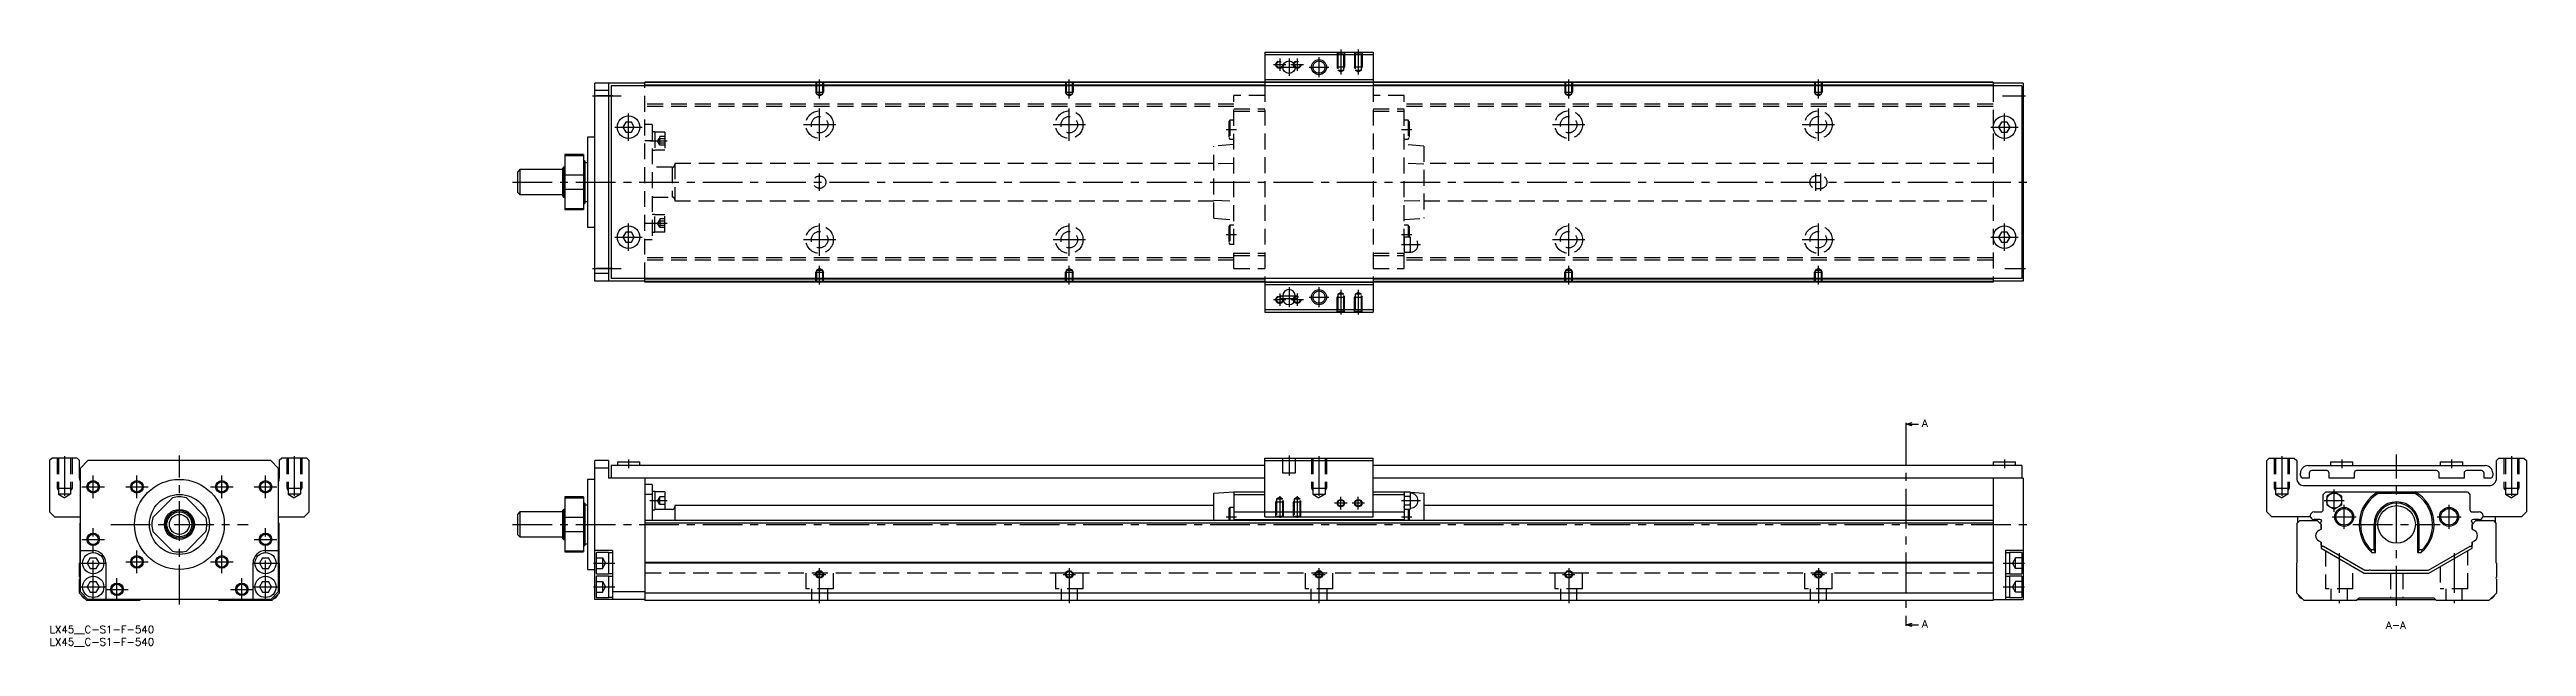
# Model space of a CAD drawing. Extents: x 0 to 992, y -8 to 230.
import ezdxf

# ---------------------------------------------------------------- set-up
doc = ezdxf.new("R2010")
doc.units = 0
doc.header["$LTSCALE"] = 0.5
doc.linetypes.add('CENTER', pattern=[50.8, 31.75, -6.35, 6.35, -6.35])
doc.linetypes.add('DASHED', pattern=[19.05, 12.7, -6.35])
for name, color, linetype in [('MSM_CENTER', 1, 'CENTER'), ('MSM_CONTINUOUS', 7, 'CONTINUOUS'), ('MSM_DASHED', 4, 'DASHED'), ('MSM_NARROW', 5, 'CONTINUOUS'), ('MSM_PART_NUMBER', 7, 'CONTINUOUS')]:
    doc.layers.add(name, color=color, linetype=linetype)
doc.styles.get("Standard").update_dxf_attribs({"font": 'txt.shx', "height": 3, "bigfont": 'bigfont.shx'})

# ---------------------------------------------------------------- blocks, each defined once
blk = doc.blocks.new('*U3')
at = {"layer": 'MSM_PART_NUMBER'}
blk.add_text('LX45__C-S1-F-540', height=3, dxfattribs=at).set_placement((0, -3))
blk = doc.blocks.new('*U4')
at = {"layer": 'MSM_PART_NUMBER'}
blk.add_text('LX45__C-S1-F-540', height=3, dxfattribs=at).set_placement((0, -8))

msp = doc.modelspace()

# ---------------------------------------------------------------- linework, layer by layer
at = {"layer": 'MSM_CENTER'}
for p, q in [((517.15, 230.38), (517.15, 220.47)), ((524.15, 230.38), (524.15, 220.47)), ((308.4, 210.87), (308.4, 218.38)), ((408.4, 210.87), (408.4, 218.38)), ((490.15, 224.38), (495.15, 224.38)), ((492.65, 226.88), (492.65, 221.88)), ((492.9, 223.38), (499.9, 223.38)), ((496.4, 226.88), (496.4, 219.88)), ((497.15, 224.38), (502.15, 224.38)), ((499.65, 226.88), (499.65, 221.88)), ((504.4, 223.38), (512.4, 223.38)), ((508.4, 227.38), (508.4, 219.38)), ((608.4, 210.87), (608.4, 218.38)), ((708.4, 210.87), (708.4, 218.38)), ((217.4, 211.88), (228.9, 211.88)), ((782.07, 211.88), (791.4, 211.88)), ((226.4, 199.38), (237.4, 199.38)), ((231.9, 193.88), (231.9, 204.88)), ((301.9, 200.38), (314.9, 200.38)), ((308.4, 193.88), (308.4, 206.88)), ((401.9, 200.38), (414.9, 200.38)), ((408.4, 193.88), (408.4, 206.88)), ((601.9, 200.38), (614.9, 200.38)), ((608.4, 193.88), (608.4, 206.88)), ((701.9, 200.38), (714.9, 200.38)), ((708.4, 193.88), (708.4, 206.88)), ((777.4, 199.38), (788.4, 199.38)), ((782.9, 193.88), (782.9, 204.88)), ((240.4, 193.83), (247.4, 193.83)), ((471.25, 198.38), (475.35, 198.38)), ((541.45, 198.38), (545.55, 198.38)), ((308.4, 173.88), (308.4, 180.88)), ((707.4, 173.88), (707.4, 180.88)), ((709.4, 173.88), (709.4, 180.88)), ((185.4, 177.38), (792.4, 177.38)), ((231.9, 149.88), (231.9, 160.88)), ((240.4, 160.92), (247.4, 160.92)), ((308.4, 147.88), (308.4, 160.88)), ((408.4, 147.88), (408.4, 160.88)), ((608.4, 147.88), (608.4, 160.88)), ((708.4, 147.88), (708.4, 160.88)), ((782.9, 149.88), (782.9, 160.88)), ((226.4, 155.38), (237.4, 155.38)), ((301.9, 154.38), (314.9, 154.38)), ((401.9, 154.38), (414.9, 154.38)), ((471.25, 156.38), (475.35, 156.38)), ((541.45, 156.38), (545.55, 156.38)), ((541.45, 152.38), (549.05, 152.38)), ((601.9, 154.38), (614.9, 154.38)), ((701.9, 154.38), (714.9, 154.38)), ((777.4, 155.38), (788.4, 155.38)), ((217.4, 142.88), (228.9, 142.88)), ((308.4, 136.38), (308.4, 143.89)), ((408.4, 136.38), (408.4, 143.89)), ((608.4, 136.38), (608.4, 143.89)), ((708.4, 136.38), (708.4, 143.89)), ((783.07, 142.88), (791.4, 142.88)), ((490.15, 130.38), (495.15, 130.38)), ((492.65, 132.88), (492.65, 127.88)), ((492.9, 131.88), (499.9, 131.88)), ((492.9, 130.88), (499.9, 130.88)), ((496.4, 135.38), (496.4, 127.38)), ((497.15, 130.38), (502.15, 130.38)), ((499.65, 132.88), (499.65, 127.88)), ((504.4, 131.38), (512.4, 131.38)), ((508.4, 135.38), (508.4, 127.38)), ((517.15, 134.29), (517.15, 124.38)), ((524.15, 134.29), (524.15, 124.38)), ((743.44, 80.12), (743.44, 0.88)), ((6, 67.76), (6, 50.18)), ((17.5, 51), (17.5, 60)), ((35, 51), (35, 60)), ((52, 8.5), (52, 68)), ((69, 51), (69, 60)), ((86.5, 51), (86.5, 60)), ((98, 67.76), (98, 50.18)), ((231.9, 66.5), (231.9, 63)), ((496.4, 68), (496.4, 60)), ((508.4, 67.76), (508.4, 50.18)), ((782.9, 66.5), (782.9, 63)), ((893.97, 67.76), (893.97, 50.18)), ((917.97, 66.5), (917.97, 63)), ((939.97, 8), (939.97, 68.5)), ((961.97, 66.5), (961.97, 63)), ((985.97, 67.76), (985.97, 50.18)), ((13, 55.5), (22, 55.5)), ((30.5, 55.5), (39.5, 55.5)), ((64.5, 55.5), (73.5, 55.5)), ((82, 55.5), (91, 55.5)), ((240.4, 50), (247.4, 50)), ((492.65, 51.81), (492.65, 43.1)), ((499.65, 51.81), (499.65, 43.1)), ((517.15, 46.5), (517.15, 51.5)), ((524.15, 46.5), (524.15, 51.5)), ((541.45, 50), (549.05, 50)), ((910.97, 50), (918.97, 50)), ((914.97, 45.54), (914.97, 54.46)), ((24.5, 40.5), (79.5, 40.5)), ((185.4, 40.5), (792.4, 40.5)), ((471.25, 43.5), (475.35, 43.5)), ((519.65, 49), (514.65, 49)), ((526.65, 49), (521.65, 49)), ((541.45, 43.5), (545.55, 43.5)), ((914.17, 43.5), (923.77, 43.5)), ((918.97, 38.7), (918.97, 48.3)), ((922.47, 40.5), (957.47, 40.5)), ((956.17, 43.5), (965.77, 43.5)), ((960.97, 38.7), (960.97, 48.3)), ((13, 34.5), (22, 34.5)), ((17.5, 10.25), (17.5, 39)), ((35, 21), (35, 30)), ((69, 21), (69, 30)), ((82, 34.5), (91, 34.5)), ((86.5, 10.25), (86.5, 39)), ((12.25, 25), (22.75, 25)), ((30.5, 25.5), (39.5, 25.5)), ((64.5, 25.5), (73.5, 25.5)), ((81.25, 25), (91.75, 25)), ((217.9, 25), (226.4, 25)), ((305.9, 20.5), (310.9, 20.5)), ((308.4, 9), (308.4, 23)), ((405.9, 20.5), (410.9, 20.5)), ((408.4, 23), (408.4, 9)), ((505.9, 20.5), (510.9, 20.5)), ((508.4, 23), (508.4, 9)), ((605.9, 20.5), (610.9, 20.5)), ((608.4, 23), (608.4, 9)), ((705.9, 20.5), (710.9, 20.5)), ((708.4, 23), (708.4, 9)), ((782.4, 25), (790.9, 25)), ((916.97, 28.97), (916.97, 9)), ((962.97, 28.97), (962.97, 9)), ((12.25, 15.5), (22.75, 15.5)), ((22.5, 14.5), (31.5, 14.5)), ((27, 10), (27, 19)), ((72.5, 14.5), (81.5, 14.5)), ((77, 10), (77, 19)), ((81.25, 15.5), (91.75, 15.5)), ((217.9, 15.5), (226.4, 15.5)), ((782.4, 15.5), (790.9, 15.5))]:
    msp.add_line(p, q, dxfattribs=at)
at = {"layer": 'MSM_CONTINUOUS'}
for p, q in [((486.65, 229.38), (486.65, 215.88)), ((486.65, 229.38), (530.15, 229.38)), ((486.65, 228.38), (530.15, 228.38)), ((530.15, 229.38), (530.15, 215.88)), ((486.65, 218.38), (530.15, 218.38)), ((238.4, 216.98), (218.4, 216.98)), ((218.4, 137.78), (218.4, 216.98)), ((223.9, 213.98), (218.4, 213.98)), ((223.9, 216.98), (223.9, 137.78)), ((789.9, 215.88), (224.9, 215.88)), ((224.9, 215.88), (224.9, 138.88)), ((778.4, 217.38), (238.4, 217.38)), ((238.4, 215.88), (238.4, 217.38)), ((486.65, 217.18), (238.4, 217.18)), ((486.65, 216.18), (238.4, 216.18)), ((486.65, 217.38), (530.15, 217.38)), ((778.4, 217.18), (530.15, 217.18)), ((778.4, 216.18), (530.15, 216.18)), ((778.4, 217.38), (778.4, 215.88)), ((790.4, 216.98), (778.4, 216.98)), ((789.9, 215.88), (789.9, 138.88)), ((790.4, 216.98), (790.4, 137.78)), ((230.74, 201.38), (229.59, 199.38)), ((229.59, 199.38), (230.74, 197.38)), ((233.05, 201.38), (230.74, 201.38)), ((234.2, 199.38), (233.05, 201.38)), ((233.05, 197.38), (234.2, 199.38)), ((781.74, 201.38), (780.59, 199.38)), ((780.59, 199.38), (781.74, 197.38)), ((784.05, 201.38), (781.74, 201.38)), ((785.2, 199.38), (784.05, 201.38)), ((784.05, 197.38), (785.2, 199.38)), ((215.4, 195.38), (215.4, 159.38)), ((218.4, 195.38), (215.4, 195.38)), ((230.74, 197.38), (233.05, 197.38)), ((781.74, 197.38), (784.05, 197.38)), ((188.4, 182.38), (187.4, 181.38)), ((187.4, 181.38), (187.4, 173.38)), ((188.4, 182.38), (188.4, 172.38)), ((205.4, 182.38), (188.4, 182.38)), ((205.9, 183.38), (205.4, 182.88)), ((205.4, 182.88), (205.4, 171.88)), ((205.9, 183.38), (205.9, 171.38)), ((206.4, 183.38), (205.9, 183.38)), ((213.9, 188.38), (206.4, 188.38)), ((206.4, 188.38), (206.4, 166.38)), ((206.4, 188.01), (213.9, 188.01)), ((213.9, 180.17), (206.4, 180.17)), ((213.9, 188.38), (213.9, 166.38)), ((214.4, 185.88), (213.9, 185.88)), ((214.4, 185.88), (214.4, 168.88)), ((215.4, 185.13), (214.4, 185.13)), ((187.4, 173.38), (188.4, 172.38)), ((188.4, 172.38), (205.4, 172.38)), ((205.4, 171.88), (205.9, 171.38)), ((205.9, 171.38), (206.4, 171.38)), ((206.4, 174.58), (213.9, 174.58)), ((213.9, 168.88), (214.4, 168.88)), ((214.4, 169.63), (215.4, 169.63)), ((213.9, 166.74), (206.4, 166.74)), ((206.4, 166.38), (213.9, 166.38)), ((215.4, 159.38), (218.4, 159.38)), ((230.74, 157.38), (229.59, 155.38)), ((229.59, 155.38), (230.74, 153.38)), ((233.05, 157.38), (230.74, 157.38)), ((230.74, 153.38), (233.05, 153.38)), ((234.2, 155.38), (233.05, 157.38)), ((233.05, 153.38), (234.2, 155.38)), ((781.74, 157.38), (780.59, 155.38)), ((780.59, 155.38), (781.74, 153.38)), ((784.05, 157.38), (781.74, 157.38)), ((781.74, 153.38), (784.05, 153.38)), ((785.2, 155.38), (784.05, 157.38)), ((784.05, 153.38), (785.2, 155.38)), ((223.9, 140.78), (218.4, 140.78)), ((238.4, 137.78), (218.4, 137.78)), ((789.9, 138.88), (224.9, 138.88)), ((238.4, 137.38), (238.4, 138.88)), ((486.65, 138.58), (238.4, 138.58)), ((486.65, 137.58), (238.4, 137.58)), ((778.4, 137.38), (238.4, 137.38)), ((486.65, 138.88), (486.65, 125.38)), ((486.65, 137.38), (530.15, 137.38)), ((486.65, 136.38), (530.15, 136.38)), ((493.9, 131.88), (493.9, 130.88)), ((498.9, 130.88), (498.9, 131.88)), ((530.15, 138.88), (530.15, 125.38)), ((778.4, 138.58), (530.15, 138.58)), ((778.4, 137.58), (530.15, 137.58)), ((778.4, 138.88), (778.4, 137.38)), ((790.4, 137.78), (778.4, 137.78)), ((486.65, 126.38), (530.15, 126.38)), ((486.65, 125.38), (530.15, 125.38)), ((743.44, 80.62), (745.94, 81.29)), ((743.44, 81.12), (743.44, 80.12)), ((743.44, 80.62), (748.44, 80.62)), ((745.94, 79.95), (743.44, 80.62)), ((1, 67), (0, 66)), ((0, 66), (0, 45.5)), ((11, 67), (1, 67)), ((12, 66), (11, 67)), ((12, 59), (12, 66)), ((15.4, 66), (12.4, 63)), ((12.4, 13.5), (12.4, 63)), ((88.6, 66), (15.4, 66)), ((91.6, 63), (88.6, 66)), ((91.6, 63), (91.6, 13.5)), ((93, 67), (92, 66)), ((92, 66), (92, 59)), ((103, 67), (93, 67)), ((104, 66), (103, 67)), ((104, 45.5), (104, 66)), ((223.9, 66), (218.4, 66)), ((218.4, 10.5), (218.4, 66)), ((223.9, 63), (218.4, 63)), ((223.9, 66), (223.9, 59)), ((224.9, 64), (224.9, 59)), ((486.65, 64), (224.9, 64)), ((227.4, 65.5), (227.4, 64)), ((227.4, 65.5), (236.4, 65.5)), ((236.4, 64), (236.4, 65.5)), ((486.65, 67), (530.15, 67)), ((486.65, 43.5), (486.65, 67)), ((486.65, 66), (530.15, 66)), ((530.15, 43.5), (530.15, 67)), ((789.9, 64), (530.15, 64)), ((778.4, 65.5), (778.4, 64)), ((778.4, 65.5), (787.4, 65.5)), ((787.4, 64), (787.4, 65.5)), ((789.9, 64), (789.9, 59)), ((887.97, 66), (888.97, 67)), ((887.97, 45.5), (887.97, 66)), ((888.97, 67), (898.97, 67)), ((898.97, 67), (899.97, 66)), ((899.97, 66), (899.97, 59)), ((901.47, 60), (901.47, 61)), ((904.47, 64), (975.47, 64)), ((904.97, 61), (904.97, 59)), ((911.97, 62), (905.97, 62)), ((912.97, 59), (912.97, 61)), ((913.47, 65.5), (922.47, 65.5)), ((913.47, 65.5), (913.47, 64)), ((922.47, 64), (922.47, 65.5)), ((922.97, 61), (922.97, 59)), ((955.97, 62), (923.97, 62)), ((956.97, 59), (956.97, 61)), ((957.47, 65.5), (966.47, 65.5)), ((957.47, 65.5), (957.47, 64)), ((966.47, 64), (966.47, 65.5)), ((966.97, 61), (966.97, 59)), ((973.97, 62), (967.97, 62)), ((974.97, 59), (974.97, 61)), ((978.47, 61), (978.47, 60)), ((979.97, 66), (980.97, 67)), ((979.97, 59), (979.97, 66)), ((980.97, 67), (990.97, 67)), ((990.97, 67), (991.97, 66)), ((991.97, 66), (991.97, 45.5)), ((41.36, 43.3), (49.2, 51.14)), ((54.8, 51.14), (62.64, 43.3)), ((213.9, 51.5), (206.4, 51.5)), ((206.4, 51.5), (206.4, 29.5)), ((206.4, 51.14), (213.9, 51.14)), ((213.9, 51.5), (213.9, 29.5)), ((218.4, 58.5), (215.4, 58.5)), ((215.4, 58.5), (215.4, 22.5)), ((486.65, 59), (223.9, 59)), ((238.4, 59), (238.4, 10)), ((241.4, 56.5), (238.4, 56.5)), ((241.4, 52.5), (238.4, 52.5)), ((241.4, 56.5), (241.4, 42)), ((242.4, 53.65), (241.4, 53.65)), ((242.4, 53.65), (242.4, 46.35)), ((246.4, 53.5), (242.4, 53.5)), ((246.4, 53.5), (246.4, 46.5)), ((466.35, 53), (474.35, 53.5)), ((466.35, 42), (466.35, 53)), ((474.35, 53.5), (486.65, 53.5)), ((474.35, 53.5), (474.35, 42)), ((474.35, 52.5), (486.65, 52.5)), ((790.4, 59), (530.15, 59)), ((530.15, 53.5), (542.45, 53.5)), ((530.15, 52.5), (542.45, 52.5)), ((542.45, 53.5), (543.02, 53.46)), ((542.45, 53.5), (542.45, 42)), ((542.57, 53.46), (542.45, 53)), ((542.45, 52.41), (542.45, 52.6)), ((542.57, 53.46), (544.92, 53.46)), ((542.57, 51.73), (544.92, 51.73)), ((545.05, 53), (544.92, 53.46)), ((544.95, 53.34), (550.45, 53)), ((545.05, 47), (545.05, 53)), ((550.45, 53), (550.45, 42)), ((778.4, 59), (778.4, 10)), ((790.4, 59), (790.4, 10.5)), ((904.97, 59), (902.47, 59)), ((902.97, 56), (976.97, 56)), ((910.62, 52.5), (911.62, 53.5)), ((910.62, 46.5), (910.62, 52.5)), ((911.62, 53.5), (968.32, 53.5)), ((914.97, 53.46), (911.97, 51.73)), ((911.97, 51.73), (911.97, 48.27)), ((922.97, 59), (912.97, 59)), ((917.97, 51.73), (914.97, 53.46)), ((917.97, 48.27), (917.97, 51.73)), ((932.49, 53.5), (932.74, 53)), ((932.74, 53), (947.21, 53)), ((947.21, 53), (947.46, 53.5)), ((966.97, 59), (956.97, 59)), ((968.32, 53.5), (969.32, 52.5)), ((969.32, 52.5), (969.32, 46.5)), ((977.47, 59), (974.97, 59)), ((0, 45.5), (2, 43.5)), ((2, 43.5), (12.4, 43.5)), ((12.2, 41), (12.4, 41.2)), ((12.2, 25.2), (12.2, 41)), ((91.6, 43.5), (102, 43.5)), ((91.6, 41.2), (91.8, 41)), ((91.8, 41), (91.8, 25.2)), ((102, 43.5), (104, 45.5)), ((188.4, 45.5), (187.4, 44.5)), ((187.4, 44.5), (187.4, 36.5)), ((205.4, 45.5), (188.4, 45.5)), ((188.4, 45.5), (188.4, 35.5)), ((205.9, 46.5), (205.4, 46)), ((205.4, 46), (205.4, 35)), ((206.4, 46.5), (205.9, 46.5)), ((205.9, 46.5), (205.9, 34.5)), ((213.9, 43.3), (206.4, 43.3)), ((214.4, 49), (213.9, 49)), ((214.4, 49), (214.4, 32)), ((215.4, 48.25), (214.4, 48.25)), ((778.4, 42), (238.4, 42)), ((778.4, 41), (238.4, 41)), ((241.4, 46.35), (242.4, 46.35)), ((249.4, 46.5), (242.4, 46.5)), ((250.4, 48), (250.4, 42)), ((466.35, 48), (250.4, 48)), ((472.75, 47.3), (472.25, 46.8)), ((472.25, 46.8), (472.25, 42)), ((474.35, 47.3), (472.75, 47.3)), ((472.75, 47.3), (472.75, 42)), ((474.35, 45.5), (542.45, 45.5)), ((474.35, 42.4), (542.45, 42.4)), ((486.65, 43.5), (530.15, 43.5)), ((542.45, 47), (542.57, 46.54)), ((542.57, 48.27), (544.92, 48.27)), ((542.57, 46.54), (544.92, 46.54)), ((544.05, 46.54), (544.05, 42)), ((544.55, 46.54), (544.55, 42)), ((544.92, 46.54), (545.05, 47)), ((778.4, 48), (550.45, 48)), ((889.97, 43.5), (887.97, 45.5)), ((905.44, 43.5), (889.97, 43.5)), ((900.17, 41), (901.17, 42)), ((900.17, 25.2), (900.17, 41)), ((900.37, 41.2), (900.37, 43.5)), ((901.17, 42), (908.22, 42)), ((906.92, 45.5), (909.62, 45.5)), ((909.22, 42.4), (906.92, 42.4)), ((908.22, 42), (909.72, 40.5)), ((909.67, 40.55), (909.67, 41.2)), ((909.72, 40.5), (909.72, 38.61)), ((911.97, 48.27), (914.97, 46.54)), ((914.97, 46.54), (917.97, 48.27)), ((930.97, 30.44), (930.97, 40.5)), ((931.47, 29.22), (931.47, 40.5)), ((948.47, 29.22), (948.47, 40.5)), ((948.97, 30.44), (948.97, 40.5)), ((970.22, 40.5), (971.72, 42)), ((970.27, 40.55), (970.22, 40.5)), ((970.22, 40.5), (970.22, 38.61)), ((970.22, 38.61), (970.22, 40.5)), ((970.27, 41.2), (970.27, 40.55)), ((970.32, 45.5), (973.02, 45.5)), ((973.02, 42.4), (970.72, 42.4)), ((971.72, 42), (978.77, 42)), ((989.97, 43.5), (974.51, 43.5)), ((978.77, 42), (979.77, 41)), ((979.57, 41.2), (979.57, 43.5)), ((979.77, 41), (979.77, 25.2)), ((991.97, 45.5), (989.97, 43.5)), ((12.4, 30), (17.5, 30)), ((49.2, 29.86), (41.36, 37.7)), ((62.64, 37.7), (54.8, 29.86)), ((86.5, 30), (91.6, 30)), ((187.4, 36.5), (188.4, 35.5)), ((188.4, 35.5), (205.4, 35.5)), ((205.4, 35), (205.9, 34.5)), ((205.9, 34.5), (206.4, 34.5)), ((206.4, 37.7), (213.9, 37.7)), ((213.9, 29.86), (206.4, 29.86)), ((213.9, 32), (214.4, 32)), ((214.4, 32.75), (215.4, 32.75)), ((225.4, 30), (218.4, 30)), ((225.4, 30), (225.4, 10.5)), ((783.4, 30), (783.4, 10.5)), ((790.4, 30), (783.4, 30)), ((909.72, 38.61), (908.83, 38.1)), ((908.83, 33.9), (909.72, 33.39)), ((909.72, 33.39), (909.72, 31)), ((909.72, 31), (927.04, 21)), ((910.67, 31.61), (910.47, 31.61)), ((927.31, 22), (910.67, 31.61)), ((929.61, 30.44), (930.97, 30.44)), ((931.47, 29.22), (930.97, 30.44)), ((948.97, 30.44), (948.47, 29.22)), ((948.97, 30.44), (950.34, 30.44)), ((969.27, 31.61), (952.64, 22)), ((952.9, 21), (970.22, 31)), ((969.47, 31.61), (969.27, 31.61)), ((971.12, 38.1), (970.22, 38.61)), ((970.22, 33.39), (971.12, 33.9)), ((970.22, 33.39), (970.22, 32.13)), ((970.22, 31), (970.22, 33.39)), ((12, 25), (12.2, 25.2)), ((12, 19.4), (12, 25)), ((16.27, 27.12), (15.05, 25)), ((15.05, 25), (16.27, 22.88)), ((16.27, 27.12), (18.73, 27.12)), ((16.27, 22.88), (18.73, 22.88)), ((19.95, 25), (18.73, 27.12)), ((18.73, 22.88), (19.95, 25)), ((22.5, 25), (22.5, 10.5)), ((81.5, 10.5), (81.5, 25)), ((85.27, 27.12), (84.05, 25)), ((84.05, 25), (85.27, 22.88)), ((85.27, 27.12), (87.73, 27.12)), ((85.27, 22.88), (87.73, 22.88)), ((88.95, 25), (87.73, 27.12)), ((87.73, 22.88), (88.95, 25)), ((91.8, 25.2), (92, 25)), ((92, 25), (92, 13)), ((206.4, 29.5), (213.9, 29.5)), ((215.4, 22.5), (218.4, 22.5)), ((218.9, 29), (218.9, 21)), ((223.9, 29.25), (219.15, 29.25)), ((219.15, 20.75), (223.9, 20.75)), ((223.9, 29.25), (223.9, 20.75)), ((225.4, 29.15), (223.9, 29.15)), ((223.9, 20.85), (225.4, 20.85)), ((778.4, 25.2), (238.4, 25.2)), ((778.4, 25), (238.4, 25)), ((784.9, 29.15), (783.4, 29.15)), ((783.4, 20.85), (784.9, 20.85)), ((789.9, 29.25), (784.9, 29.25)), ((784.9, 29.25), (784.9, 20.75)), ((784.9, 20.75), (789.9, 20.75)), ((789.9, 29.25), (789.9, 20.75)), ((899.97, 25), (900.17, 25.2)), ((899.97, 13), (899.97, 25)), ((927.04, 21), (952.9, 21)), ((928.82, 22), (927.31, 22)), ((952.64, 22), (929.62, 22)), ((930.09, 29.22), (931.47, 29.22)), ((948.47, 29.22), (949.86, 29.22)), ((979.77, 25.2), (979.97, 25)), ((979.97, 25), (979.97, 19.4)), ((12, 13), (12, 18.6)), ((15, 10), (12, 13)), ((15.4, 10.5), (12.4, 13.5)), ((36, 10), (15, 10)), ((16.27, 17.62), (15.05, 15.5)), ((15.05, 15.5), (16.27, 13.38)), ((88.6, 10.5), (15.4, 10.5)), ((16.27, 17.62), (18.73, 17.62)), ((16.27, 13.38), (18.73, 13.38)), ((19.95, 15.5), (18.73, 17.62)), ((18.73, 13.38), (19.95, 15.5)), ((36.5, 10.5), (36, 10)), ((68, 10), (67.5, 10.5)), ((89, 10), (68, 10)), ((85.27, 17.62), (84.05, 15.5)), ((84.05, 15.5), (85.27, 13.38)), ((85.27, 17.62), (87.73, 17.62)), ((85.27, 13.38), (87.73, 13.38)), ((88.95, 15.5), (87.73, 17.62)), ((87.73, 13.38), (88.95, 15.5)), ((91.6, 13.5), (88.6, 10.5)), ((92, 13), (89, 10)), ((238.4, 10.5), (218.4, 10.5)), ((218.9, 19.5), (218.9, 11.5)), ((223.9, 19.75), (219.15, 19.75)), ((219.15, 11.25), (223.9, 11.25)), ((223.9, 19.75), (223.9, 11.25)), ((225.4, 19.65), (223.9, 19.65)), ((223.9, 11.35), (225.4, 11.35)), ((238.4, 13.5), (225.4, 13.5)), ((778.4, 13), (238.4, 13)), ((778.4, 10), (238.4, 10)), ((778.4, 10.5), (790.4, 10.5)), ((784.9, 19.65), (783.4, 19.65)), ((783.4, 11.35), (784.9, 11.35)), ((789.9, 19.75), (784.9, 19.75)), ((784.9, 19.75), (784.9, 11.25)), ((784.9, 11.25), (789.9, 11.25)), ((789.9, 19.75), (789.9, 11.25)), ((902.97, 10), (899.97, 13)), ((923.97, 10), (902.97, 10)), ((924.97, 11), (923.97, 10)), ((924.47, 10.5), (955.47, 10.5)), ((954.97, 11), (924.97, 11)), ((955.97, 10), (954.97, 11)), ((976.97, 10), (955.97, 10)), ((979.97, 13), (976.97, 10)), ((979.97, 18.6), (979.97, 13)), ((743.44, 0.38), (745.94, 1.05)), ((743.44, 0.88), (743.44, -0.12)), ((743.44, 0.38), (748.44, 0.38)), ((745.94, -0.29), (743.44, 0.38))]:
    msp.add_line(p, q, dxfattribs=at)
for centre, radius in [((496.4, 223.38), 2.5), ((508.4, 223.38), 2.46), ((231.9, 199.38), 4.5), ((782.9, 199.38), 4.5), ((231.9, 155.38), 4.5), ((782.9, 155.38), 4.5), ((508.4, 131.38), 2.46), ((17.5, 55.5), 2.07), ((35, 55.5), 2.07), ((52, 40.5), 18), ((52, 40.5), 12), ((69, 55.5), 2.07), ((86.5, 55.5), 2.07), ((517.15, 49), 1.23), ((524.15, 49), 1.23), ((914.97, 50), 3), ((52, 40.5), 6), ((52, 40.5), 5.5), ((52, 40.5), 5), ((52, 40.5), 4), ((918.97, 43.5), 3.8), ((918.97, 43.5), 3.3), ((939.97, 40.5), 7.5), ((960.97, 43.5), 3.8), ((960.97, 43.5), 3.3), ((17.5, 34.5), 2.07), ((86.5, 34.5), 2.07), ((17.5, 25), 4.25), ((35, 25.5), 2.07), ((69, 25.5), 2.07), ((86.5, 25), 4.25), ((308.4, 20.5), 1.23), ((408.4, 20.5), 1.23), ((508.4, 20.5), 1.23), ((608.4, 20.5), 1.23), ((708.4, 20.5), 1.23), ((17.5, 15.5), 4.25), ((27, 14.5), 2.07), ((77, 14.5), 2.07), ((86.5, 15.5), 4.25)]:
    msp.add_circle(centre, radius, dxfattribs=at)
for centre, radius, start, end in [((496.4, 131.88), 2.5, 0, 180), ((496.4, 130.88), 2.5, 180, 0), ((904.47, 61), 3, 90, 180), ((902.47, 60), 1, 180, 270), ((905.97, 61), 1, 90, 180), ((911.97, 61), 1, 0, 90), ((923.97, 61), 1, 90, 180), ((955.97, 61), 1, 0, 90), ((967.97, 61), 1, 90, 180), ((973.97, 61), 1, 0, 90), ((975.47, 61), 3, 0, 90), ((977.47, 60), 1, 270, 0), ((15, 59), 3, 180, 209.92525), ((52, 40.5), 11, 75.27264, 104.72736), ((89, 59), 3, 330.07238, 0), ((545.75, 52.57), 3.31, 164.22771, 179.4294), ((545.75, 52.63), 3.31, 180.57378, 195.76911), ((555.33, 49.95), 12.89, 172.03062, 179.75617), ((555.9, 50.1), 13.46, 180.40698, 187.80623), ((541.74, 52.56), 3.31, 0.57378, 15.76911), ((541.74, 52.63), 3.31, 344.22771, 359.4294), ((532.06, 49.94), 12.98, 0.27192, 7.94129), ((531.59, 50.1), 13.46, 352.19377, 359.59302), ((545.05, 50), 3, 270, 90), ((902.97, 59), 3, 180, 270), ((939.97, 40.5), 15, 119.92643, 228.76392), ((939.97, 40.5), 14.44, 120.05097, 224.15139), ((939.97, 40.5), 14.44, 315.84861, 59.94903), ((939.97, 40.5), 15, 311.23608, 60.07357), ((976.97, 59), 3, 270, 0), ((52, 40.5), 11, 165.27264, 194.72736), ((52, 40.5), 11, 345.27264, 14.72736), ((249.4, 47.5), 1, 270, 0), ((545.75, 47.37), 3.31, 164.22771, 179.4294), ((545.75, 47.44), 3.31, 180.57378, 195.76911), ((541.74, 47.37), 3.31, 0.57378, 15.76911), ((541.74, 47.43), 3.31, 344.22771, 359.4294), ((906.92, 43.95), 1.55, 90, 270), ((909.22, 41.4), 1, 30.09191, 90), ((909.62, 46.5), 1, 270, 0), ((910.47, 41.2), 0.8, 118.74892, 180), ((939.97, 40.5), 9, 0, 180), ((939.97, 40.5), 8.5, 0, 180), ((970.32, 46.5), 1, 180, 270), ((970.72, 41.4), 1, 90, 149.90809), ((969.47, 41.2), 0.8, 0, 61.25108), ((973.02, 43.95), 1.55, 270, 90), ((17.5, 25), 5, 0, 90), ((52, 40.5), 11, 255.27264, 284.72736), ((86.5, 25), 5, 90, 180), ((910.13, 35.85), 2.6, 120.00003, 176.58933), ((910.13, 36.15), 2.6, 183.41067, 239.99996), ((910.47, 32.41), 0.8, 200.36413, 270), ((942.2, 34.62), 13.26, 198.36858, 204.03004), ((937.68, 34.65), 13.33, 335.98509, 341.61629), ((969.47, 32.41), 0.8, 270, 339.62763), ((969.82, 35.85), 2.6, 3.41067, 59.99996), ((969.82, 36.15), 2.6, 300.00004, 356.58933), ((219.15, 29), 0.25, 90, 180), ((219.15, 21), 0.25, 180, 270), ((929.22, 21.7), 0.5, 36.8699, 143.1301), ((11.7, 19), 0.5, 306.8699, 53.1301), ((15.4, 13.5), 3, 201.81505, 248.18495), ((88.6, 13.5), 3, 291.81368, 338.18632), ((219.15, 19.5), 0.25, 90, 180), ((219.15, 11.5), 0.25, 180, 270), ((903.37, 13.5), 3, 201.81368, 248.18632), ((976.57, 13.5), 3, 291.81505, 338.18495), ((980.27, 19), 0.5, 126.8699, 233.1301)]:
    msp.add_arc(centre, radius, start, end, dxfattribs=at)
at = {"layer": 'MSM_DASHED'}
for p, q in [((515.65, 229.38), (515.92, 229.1)), ((515.65, 229.38), (515.65, 223.38)), ((515.92, 229.1), (515.92, 222.18)), ((515.92, 229.1), (518.38, 229.1)), ((518.38, 229.1), (518.65, 229.38)), ((518.38, 222.18), (518.38, 229.1)), ((518.65, 229.38), (518.65, 223.38)), ((522.65, 229.38), (522.92, 229.1)), ((522.65, 229.38), (522.65, 223.38)), ((522.92, 229.1), (522.92, 222.18)), ((522.92, 229.1), (525.38, 229.1)), ((525.38, 229.1), (525.65, 229.38)), ((525.38, 222.18), (525.38, 229.1)), ((525.65, 229.38), (525.65, 223.38)), ((518.65, 223.38), (515.65, 223.38)), ((515.92, 222.91), (515.65, 223.38)), ((515.92, 222.18), (517.15, 221.47)), ((515.92, 222.18), (518.38, 222.18)), ((517.15, 221.47), (518.38, 222.18)), ((518.38, 222.91), (518.65, 223.38)), ((525.65, 223.38), (522.65, 223.38)), ((522.92, 222.91), (522.65, 223.38)), ((522.92, 222.18), (524.15, 221.47)), ((522.92, 222.18), (525.38, 222.18)), ((524.15, 221.47), (525.38, 222.18)), ((525.38, 222.91), (525.65, 223.38)), ((225.4, 211.88), (218.4, 211.88)), ((238.4, 138.88), (238.4, 215.88)), ((474.35, 208.52), (238.4, 208.52)), ((306.9, 217.38), (306.9, 213.38)), ((306.9, 213.38), (309.9, 213.38)), ((307.17, 212.91), (306.9, 213.38)), ((307.17, 217.38), (307.17, 212.58)), ((307.17, 212.58), (308.4, 211.87)), ((307.17, 212.58), (309.63, 212.58)), ((308.4, 211.87), (309.63, 212.58)), ((309.63, 212.58), (309.63, 217.38)), ((309.63, 212.91), (309.9, 213.38)), ((309.9, 217.38), (309.9, 213.38)), ((406.9, 217.38), (406.9, 213.38)), ((406.9, 213.38), (409.9, 213.38)), ((407.17, 212.91), (406.9, 213.38)), ((407.17, 217.38), (407.17, 212.58)), ((407.17, 212.58), (409.63, 212.58)), ((407.17, 212.58), (408.4, 211.87)), ((408.4, 211.87), (409.63, 212.58)), ((409.63, 212.58), (409.63, 217.38)), ((409.63, 212.91), (409.9, 213.38)), ((409.9, 217.38), (409.9, 213.38)), ((486.65, 211.98), (474.35, 211.98)), ((474.35, 142.78), (474.35, 211.98)), ((530.15, 217.38), (486.65, 217.38)), ((486.65, 215.88), (486.65, 138.88)), ((530.15, 215.88), (530.15, 138.88)), ((542.45, 211.98), (530.15, 211.98)), ((542.45, 142.78), (542.45, 211.98)), ((778.4, 208.52), (542.45, 208.52)), ((606.9, 217.38), (606.9, 213.38)), ((606.9, 213.38), (609.9, 213.38)), ((607.17, 212.91), (606.9, 213.38)), ((607.17, 217.38), (607.17, 212.58)), ((607.17, 212.58), (609.63, 212.58)), ((607.17, 212.58), (608.4, 211.87)), ((608.4, 211.87), (609.63, 212.58)), ((609.63, 212.58), (609.63, 217.38)), ((609.63, 212.91), (609.9, 213.38)), ((609.9, 217.38), (609.9, 213.38)), ((706.9, 217.38), (706.9, 213.38)), ((706.9, 213.38), (709.9, 213.38)), ((707.17, 212.91), (706.9, 213.38)), ((707.17, 217.38), (707.17, 212.58)), ((707.17, 212.58), (709.63, 212.58)), ((707.17, 212.58), (708.4, 211.87)), ((708.4, 211.87), (709.63, 212.58)), ((709.63, 212.58), (709.63, 217.38)), ((709.63, 212.91), (709.9, 213.38)), ((709.9, 217.38), (709.9, 213.38)), ((778.4, 215.88), (778.4, 138.88)), ((474.35, 207.63), (238.4, 207.63)), ((241.4, 200.38), (238.4, 200.38)), ((241.4, 200.38), (241.4, 154.38)), ((472.75, 202.18), (472.25, 201.68)), ((472.25, 201.68), (472.25, 195.08)), ((472.75, 202.18), (472.75, 194.58)), ((474.35, 202.18), (472.75, 202.18)), ((474.35, 206.73), (486.65, 206.73)), ((474.35, 205.73), (486.65, 205.73)), ((530.15, 206.73), (542.45, 206.73)), ((530.15, 205.73), (542.45, 205.73)), ((778.4, 207.63), (542.45, 207.63)), ((544.05, 202.18), (542.45, 202.18)), ((544.05, 202.18), (544.05, 194.58)), ((544.55, 201.68), (544.05, 202.18)), ((544.55, 201.68), (544.55, 195.08)), ((241.4, 193.9), (238.4, 193.9)), ((242.4, 197.48), (241.4, 197.48)), ((241.4, 190.18), (242.4, 190.18)), ((242.4, 197.48), (242.4, 190.18)), ((246.4, 197.33), (242.4, 197.33)), ((242.4, 190.33), (246.4, 190.33)), ((244.4, 195.33), (243.53, 193.83)), ((244.4, 192.33), (243.53, 193.83)), ((244.4, 192.1), (244.4, 195.56)), ((246.4, 195.56), (244.4, 195.56)), ((246.4, 194.7), (244.4, 194.7)), ((246.4, 192.96), (244.4, 192.96)), ((246.4, 192.1), (244.4, 192.1)), ((246.4, 197.33), (246.4, 190.33)), ((474.35, 192.38), (466.35, 191.82)), ((466.35, 162.93), (466.35, 191.82)), ((472.25, 195.08), (472.75, 194.58)), ((472.75, 194.58), (474.35, 194.58)), ((542.45, 194.58), (544.05, 194.58)), ((550.45, 191.82), (542.45, 192.38)), ((544.05, 194.58), (544.55, 195.08)), ((550.45, 191.82), (550.45, 162.93)), ((249.4, 183.38), (241.4, 183.38)), ((249.4, 183.38), (249.4, 171.38)), ((250.4, 184.88), (250.4, 169.88)), ((466.35, 184.88), (250.4, 184.88)), ((474.35, 184.86), (466.35, 184.61)), ((550.45, 184.61), (542.45, 184.86)), ((778.4, 184.88), (550.45, 184.88)), ((709.4, 179.88), (707.4, 179.88)), ((241.4, 171.38), (249.4, 171.38)), ((250.4, 169.88), (466.35, 169.88)), ((466.35, 170.14), (474.35, 169.89)), ((542.45, 169.89), (550.45, 170.14)), ((550.45, 169.88), (778.4, 169.88)), ((707.4, 174.88), (709.4, 174.88)), ((241.4, 160.85), (238.4, 160.85)), ((241.4, 164.57), (242.4, 164.57)), ((242.4, 157.27), (242.4, 164.57)), ((242.4, 164.42), (246.4, 164.42)), ((244.4, 162.42), (243.53, 160.92)), ((244.4, 159.42), (243.53, 160.92)), ((244.4, 162.65), (244.4, 159.19)), ((246.4, 162.65), (244.4, 162.65)), ((246.4, 161.79), (244.4, 161.79)), ((246.4, 160.05), (244.4, 160.05)), ((246.4, 159.19), (244.4, 159.19)), ((246.4, 157.42), (246.4, 164.42)), ((466.35, 162.93), (474.35, 162.38)), ((472.75, 160.18), (472.25, 159.68)), ((472.25, 159.68), (472.25, 153.08)), ((472.75, 160.18), (472.75, 152.58)), ((474.35, 160.18), (472.75, 160.18)), ((542.45, 162.38), (550.45, 162.93)), ((544.05, 160.18), (542.45, 160.18)), ((544.55, 159.68), (544.05, 160.18)), ((544.05, 160.18), (544.05, 155.38)), ((544.55, 159.68), (544.55, 155.38)), ((238.4, 154.38), (241.4, 154.38)), ((242.4, 157.27), (241.4, 157.27)), ((246.4, 157.42), (242.4, 157.42)), ((472.25, 153.08), (472.75, 152.58)), ((472.75, 152.58), (474.35, 152.58)), ((474.35, 149.03), (486.65, 149.03)), ((530.15, 149.03), (542.45, 149.03)), ((545.05, 155.38), (542.45, 155.38)), ((542.45, 149.38), (545.05, 149.38)), ((542.57, 152.38), (544.92, 152.38)), ((545.05, 149.38), (545.05, 155.38)), ((225.4, 142.88), (218.4, 142.88)), ((474.35, 147.13), (238.4, 147.13)), ((474.35, 146.23), (238.4, 146.23)), ((307.17, 141.84), (306.9, 141.38)), ((306.9, 137.38), (306.9, 141.38)), ((306.9, 141.38), (309.9, 141.38)), ((308.4, 142.89), (307.17, 142.18)), ((307.17, 142.18), (307.17, 137.38)), ((307.17, 142.18), (309.63, 142.18)), ((309.63, 142.18), (308.4, 142.89)), ((309.63, 137.38), (309.63, 142.18)), ((309.63, 141.84), (309.9, 141.38)), ((309.9, 137.38), (309.9, 141.38)), ((407.17, 141.84), (406.9, 141.38)), ((406.9, 141.38), (409.9, 141.38)), ((406.9, 137.38), (406.9, 141.38)), ((408.4, 142.89), (407.17, 142.18)), ((407.17, 142.18), (409.63, 142.18)), ((407.17, 142.18), (407.17, 137.38)), ((409.63, 142.18), (408.4, 142.89)), ((409.63, 137.38), (409.63, 142.18)), ((409.63, 141.84), (409.9, 141.38)), ((409.9, 137.38), (409.9, 141.38)), ((474.35, 148.03), (486.65, 148.03)), ((474.35, 142.78), (486.65, 142.78)), ((530.15, 148.03), (542.45, 148.03)), ((530.15, 142.78), (542.45, 142.78)), ((778.4, 147.13), (542.45, 147.13)), ((778.4, 146.23), (542.45, 146.23)), ((607.17, 141.84), (606.9, 141.38)), ((606.9, 141.38), (609.9, 141.38)), ((606.9, 137.38), (606.9, 141.38)), ((608.4, 142.89), (607.17, 142.18)), ((607.17, 142.18), (609.63, 142.18)), ((607.17, 142.18), (607.17, 137.38)), ((609.63, 142.18), (608.4, 142.89)), ((609.63, 137.38), (609.63, 142.18)), ((609.63, 141.84), (609.9, 141.38)), ((609.9, 137.38), (609.9, 141.38)), ((707.17, 141.84), (706.9, 141.38)), ((706.9, 141.38), (709.9, 141.38)), ((706.9, 137.38), (706.9, 141.38)), ((708.4, 142.89), (707.17, 142.18)), ((707.17, 142.18), (709.63, 142.18)), ((707.17, 142.18), (707.17, 137.38)), ((709.63, 142.18), (708.4, 142.89)), ((709.63, 137.38), (709.63, 142.18)), ((709.63, 141.84), (709.9, 141.38)), ((709.9, 137.38), (709.9, 141.38)), ((530.15, 137.38), (486.65, 137.38)), ((515.92, 131.84), (515.65, 131.38)), ((515.65, 125.38), (515.65, 131.38)), ((515.65, 131.38), (518.65, 131.38)), ((517.15, 133.29), (515.92, 132.58)), ((515.92, 132.58), (515.92, 125.65)), ((518.38, 132.58), (515.92, 132.58)), ((518.38, 132.58), (517.15, 133.29)), ((518.38, 125.65), (518.38, 132.58)), ((518.38, 131.84), (518.65, 131.38)), ((518.65, 125.38), (518.65, 131.38)), ((522.92, 131.84), (522.65, 131.38)), ((522.65, 125.38), (522.65, 131.38)), ((522.65, 131.38), (525.65, 131.38)), ((524.15, 133.29), (522.92, 132.58)), ((522.92, 132.58), (522.92, 125.65)), ((525.38, 132.58), (522.92, 132.58)), ((525.38, 132.58), (524.15, 133.29)), ((525.38, 125.65), (525.38, 132.58)), ((525.38, 131.84), (525.65, 131.38)), ((525.65, 125.38), (525.65, 131.38)), ((515.92, 125.65), (515.65, 125.38)), ((518.38, 125.65), (515.92, 125.65)), ((518.65, 125.38), (518.38, 125.65)), ((522.92, 125.65), (522.65, 125.38)), ((525.38, 125.65), (522.92, 125.65)), ((525.65, 125.38), (525.38, 125.65)), ((3, 67), (3, 55)), ((3.54, 67), (3.54, 52.6)), ((8.46, 67), (8.46, 52.6)), ((9, 67), (9, 55)), ((95, 67), (95, 55)), ((95.54, 67), (95.54, 52.6)), ((100.46, 67), (100.46, 52.6)), ((101, 67), (101, 55)), ((493.9, 61), (493.9, 67)), ((498.9, 61), (493.9, 61)), ((498.9, 67), (498.9, 61)), ((505.4, 67), (505.4, 55)), ((505.94, 67), (505.94, 52.6)), ((510.85, 67), (510.85, 52.6)), ((511.4, 67), (511.4, 55)), ((890.97, 67), (890.97, 55)), ((891.52, 67), (891.52, 52.6)), ((896.43, 67), (896.43, 52.6)), ((896.97, 67), (896.97, 55)), ((917.97, 65.5), (917.97, 63)), ((961.97, 65.5), (961.97, 63)), ((982.97, 67), (982.97, 55)), ((983.52, 67), (983.52, 52.6)), ((988.43, 67), (988.43, 52.6)), ((988.97, 67), (988.97, 55)), ((3, 55), (9, 55)), ((3, 55), (3.54, 54.06)), ((8.46, 52.6), (3.54, 52.6)), ((3.54, 52.6), (6, 51.18)), ((8.46, 52.6), (6, 51.18)), ((9, 55), (8.46, 54.06)), ((95, 55), (101, 55)), ((95, 55), (95.54, 54.06)), ((100.46, 52.6), (95.54, 52.6)), ((95.54, 52.6), (98, 51.18)), ((100.46, 52.6), (98, 51.18)), ((101, 55), (100.46, 54.06)), ((244.4, 51.5), (243.53, 50)), ((244.4, 48.5), (243.53, 50)), ((244.4, 48.5), (244.4, 51.5)), ((246.4, 51.5), (244.4, 51.5)), ((244.4, 50), (246.4, 50)), ((491.42, 49.97), (491.15, 49.5)), ((492.65, 51.41), (491.42, 50.7)), ((491.42, 50.7), (491.42, 43.77)), ((491.42, 50.7), (493.88, 50.7)), ((493.88, 50.7), (492.65, 51.41)), ((493.88, 43.77), (493.88, 50.7)), ((493.88, 49.97), (494.15, 49.5)), ((498.42, 49.97), (498.15, 49.5)), ((499.65, 51.41), (498.42, 50.7)), ((498.42, 50.7), (500.88, 50.7)), ((498.42, 50.7), (498.42, 43.77)), ((500.88, 50.7), (499.65, 51.41)), ((500.88, 43.77), (500.88, 50.7)), ((500.88, 49.97), (501.15, 49.5)), ((505.4, 55), (511.4, 55)), ((505.4, 55), (505.94, 54.06)), ((505.94, 52.6), (510.85, 52.6)), ((505.94, 52.6), (508.4, 51.18)), ((510.85, 52.6), (508.4, 51.18)), ((511.4, 55), (510.85, 54.06)), ((890.97, 55), (896.97, 55)), ((890.97, 55), (891.52, 54.06)), ((896.43, 52.6), (891.52, 52.6)), ((891.52, 52.6), (893.97, 51.18)), ((896.43, 52.6), (893.97, 51.18)), ((896.97, 55), (896.43, 54.06)), ((982.97, 55), (988.97, 55)), ((982.97, 55), (983.52, 54.06)), ((983.52, 52.6), (988.43, 52.6)), ((983.52, 52.6), (985.97, 51.18)), ((988.43, 52.6), (985.97, 51.18)), ((988.97, 55), (988.43, 54.06)), ((246.4, 48.5), (244.4, 48.5)), ((491.15, 43.5), (491.15, 49.5)), ((491.15, 49.5), (494.15, 49.5)), ((491.42, 43.77), (491.15, 43.5)), ((491.42, 43.77), (493.88, 43.77)), ((494.15, 43.5), (493.88, 43.77)), ((494.15, 43.5), (494.15, 49.5)), ((498.15, 43.5), (498.15, 49.5)), ((498.15, 49.5), (501.15, 49.5)), ((498.42, 43.77), (498.15, 43.5)), ((498.42, 43.77), (500.88, 43.77)), ((501.15, 43.5), (500.88, 43.77)), ((501.15, 43.5), (501.15, 49.5)), ((909.72, 40.5), (909.67, 40.55)), ((909.72, 38.61), (909.72, 40.5)), ((908.83, 38.1), (909.72, 38.61)), ((909.72, 32.13), (909.72, 33.39)), ((911.47, 29.99), (911.47, 14.7)), ((968.47, 14.7), (968.47, 29.99)), ((970.22, 38.61), (971.12, 38.1)), ((218.9, 27.12), (221.4, 27.12)), ((218.9, 25), (221.4, 25)), ((218.9, 22.88), (221.4, 22.88)), ((221.4, 27.12), (221.4, 22.88)), ((221.4, 27.12), (222.62, 25)), ((221.4, 22.88), (222.62, 25)), ((778.4, 21), (238.4, 21)), ((302.9, 21), (302.9, 14.7)), ((313.9, 14.7), (313.9, 21)), ((402.9, 21), (402.9, 14.7)), ((413.9, 14.7), (413.9, 21)), ((502.9, 21), (502.9, 14.7)), ((513.9, 14.7), (513.9, 21)), ((602.9, 21), (602.9, 14.7)), ((613.9, 14.7), (613.9, 21)), ((702.9, 21), (702.9, 14.7)), ((713.9, 14.7), (713.9, 21)), ((787.4, 27.12), (786.17, 25)), ((787.4, 22.88), (786.17, 25)), ((787.4, 22.88), (787.4, 27.12)), ((789.9, 27.12), (787.4, 27.12)), ((787.4, 25), (789.9, 25)), ((789.9, 22.88), (787.4, 22.88)), ((922.47, 14.7), (922.47, 23.64)), ((937.47, 21), (937.47, 11)), ((942.47, 21), (942.47, 11)), ((957.47, 23.64), (957.47, 14.7)), ((218.9, 17.62), (221.4, 17.62)), ((218.9, 15.5), (221.4, 15.5)), ((218.9, 13.38), (221.4, 13.38)), ((221.4, 17.62), (221.4, 13.38)), ((221.4, 17.62), (222.62, 15.5)), ((221.4, 13.38), (222.62, 15.5)), ((313.9, 14.7), (302.9, 14.7)), ((305.1, 14.7), (305.1, 10)), ((311.7, 10), (311.7, 14.7)), ((413.9, 14.7), (402.9, 14.7)), ((405.1, 14.7), (405.1, 10)), ((411.7, 10), (411.7, 14.7)), ((513.9, 14.7), (502.9, 14.7)), ((505.1, 14.7), (505.1, 10)), ((511.7, 10), (511.7, 14.7)), ((613.9, 14.7), (602.9, 14.7)), ((605.1, 14.7), (605.1, 10)), ((611.7, 10), (611.7, 14.7)), ((713.9, 14.7), (702.9, 14.7)), ((705.1, 14.7), (705.1, 10)), ((711.7, 10), (711.7, 14.7)), ((787.4, 17.62), (786.17, 15.5)), ((787.4, 13.38), (786.17, 15.5)), ((787.4, 13.38), (787.4, 17.62)), ((789.9, 17.62), (787.4, 17.62)), ((787.4, 15.5), (789.9, 15.5)), ((789.9, 13.38), (787.4, 13.38)), ((922.47, 14.7), (911.47, 14.7)), ((913.67, 14.7), (913.67, 10)), ((920.27, 10), (920.27, 14.7)), ((968.47, 14.7), (957.47, 14.7)), ((959.67, 14.7), (959.67, 10)), ((966.27, 10), (966.27, 14.7))]:
    msp.add_line(p, q, dxfattribs=at)
for centre, radius in [((492.65, 224.38), 1.5), ((492.65, 224.38), 1.23), ((499.65, 224.38), 1.5), ((499.65, 224.38), 1.23), ((308.4, 200.38), 5.5), ((308.4, 200.38), 3.3), ((408.4, 200.38), 5.5), ((408.4, 200.38), 3.3), ((608.4, 200.38), 5.5), ((608.4, 200.38), 3.3), ((708.4, 200.38), 5.5), ((708.4, 200.38), 3.3), ((308.4, 177.38), 2.5), ((308.4, 154.38), 5.5), ((408.4, 154.38), 5.5), ((608.4, 154.38), 5.5), ((708.4, 154.38), 5.5), ((308.4, 154.38), 3.3), ((408.4, 154.38), 3.3), ((608.4, 154.38), 3.3), ((708.4, 154.38), 3.3), ((492.65, 130.38), 1.5), ((492.65, 130.38), 1.23), ((499.65, 130.38), 1.5), ((499.65, 130.38), 1.23)]:
    msp.add_circle(centre, radius, dxfattribs=at)
for centre, radius, start, end in [((249.4, 184.38), 1, 270, 0), ((707.4, 177.38), 2.5, 90, 270), ((709.4, 177.38), 2.5, 270, 90), ((249.4, 170.38), 1, 0, 90), ((552.14, 153.83), 9.69, 170.8086, 179.713), ((552.14, 153.92), 9.7, 180.28862, 189.18978), ((552.14, 150.83), 9.69, 170.8086, 179.713), ((552.14, 150.92), 9.7, 180.28862, 189.18978), ((535.35, 153.83), 9.7, 0.28862, 9.18978), ((535.35, 153.92), 9.69, 350.8086, 359.713), ((535.35, 150.83), 9.7, 0.28862, 9.18978), ((535.35, 150.92), 9.69, 350.8086, 359.713), ((545.05, 152.38), 3, 270, 90)]:
    msp.add_arc(centre, radius, start, end, dxfattribs=at)
at = {"layer": 'MSM_NARROW'}
for centre, radius in [((508.4, 223.38), 3), ((508.4, 131.38), 3), ((17.5, 55.5), 2.5), ((35, 55.5), 2.5), ((69, 55.5), 2.5), ((86.5, 55.5), 2.5), ((517.15, 49), 1.5), ((524.15, 49), 1.5), ((17.5, 34.5), 2.5), ((86.5, 34.5), 2.5), ((35, 25.5), 2.5), ((69, 25.5), 2.5), ((308.4, 20.5), 1.5), ((408.4, 20.5), 1.5), ((508.4, 20.5), 1.5), ((608.4, 20.5), 1.5), ((708.4, 20.5), 1.5), ((27, 14.5), 2.5), ((77, 14.5), 2.5)]:
    msp.add_circle(centre, radius, dxfattribs=at)

# ---------------------------------------------------------------- block references
at = {"layer": 'MSM_CONTINUOUS'}
for name in ['*U3', '*U4']:
    msp.add_blockref(name, (0, 0), dxfattribs=at)

# ---------------------------------------------------------------- texts
at = {"layer": 'MSM_PART_NUMBER'}
for s, p in [('A', (749.86, 79.49)), ('A', (749.86, -0.75)), ('A-A', (935.71, -1.28))]:
    msp.add_text(s, height=3, dxfattribs=at).set_placement(p)

doc.saveas('drawing.dxf')
